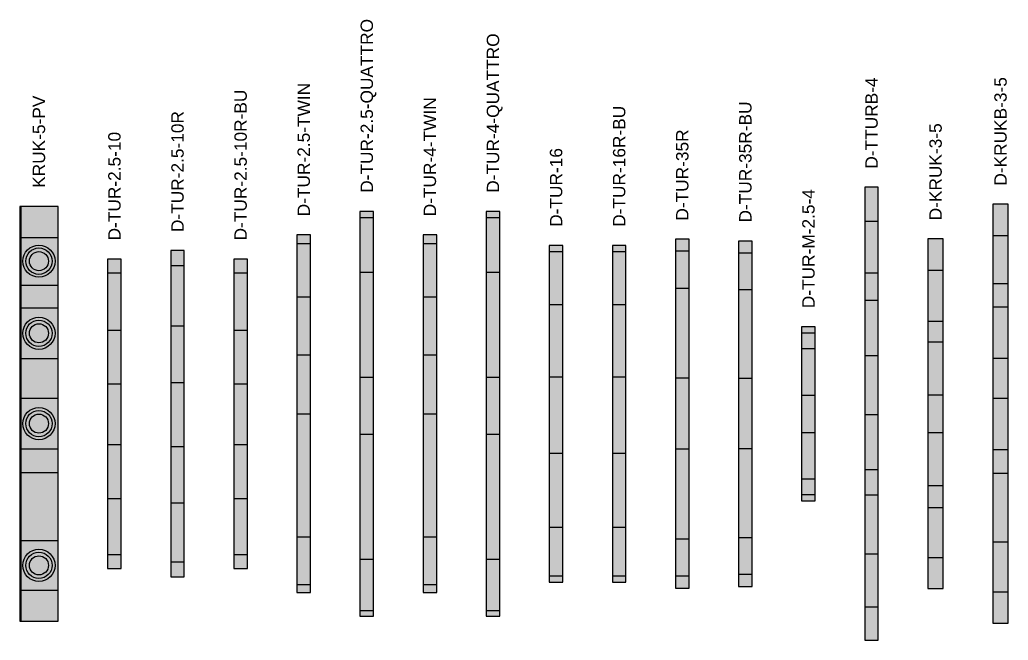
# Model space of a CAD drawing. Header units: millimetres. Extents: x 0 to 1337, y -50 to 71.
# Drawn here: x 1177 to 1336.8, y -36.6 to 63.7 of the extents above; entities that cross this region are included whole.
import ezdxf
from ezdxf.enums import TextEntityAlignment as Align

# ---------------------------------------------------------------- set-up
doc = ezdxf.new("R2010")
doc.units = ezdxf.units.MM
doc.styles.add('TUR_Arial', font='arial.ttf')

# ---------------------------------------------------------------- blocks, each defined once
blk = doc.blocks.new('KRUK-5-PV')
at = {"true_color": 0x676663}
for points in [[(0, 28.5), (6.2, 28.5), (6.2, 33.5), (0, 33.5)], [(0, -33.5), (6.2, -33.5), (6.2, -28.5), (0, -28.5)]]:
    blk.add_hatch(color=251, dxfattribs=at).paths.add_polyline_path(points)
at = {"true_color": 0x797874}
for points in [[(0, 20.8), (6.2, 20.8), (6.2, 28.5), (0, 28.5)], [(0, 17.1), (6.2, 17.1), (6.2, 20.8), (0, 20.8)], [(0, -9.5), (6.2, -9.5), (6.2, -5.7), (0, -5.7)], [(0, -28.5), (6.2, -28.5), (6.2, -20.5), (0, -20.5)]]:
    blk.add_hatch(color=8, dxfattribs=at).paths.add_polyline_path(points)
at = {"true_color": 0x323230}
h = blk.add_hatch(color=250, dxfattribs=at)
edge = h.paths.add_edge_path()
edge.add_arc((3.1, 24.65), 2.6, 0, 360)
at = {"true_color": 0xc4c6ca}
h = blk.add_hatch(color=9, dxfattribs=at)
edge = h.paths.add_edge_path()
edge.add_arc((3.1, 24.65), 2.13, 0, 360)
at = {"true_color": 0x5c5e62}
for points in [[(2.76, 23.51), (3.44, 23.51), (3.44, 25.79), (2.76, 25.79)], [(1.27, 24.31), (4.93, 24.31), (4.93, 24.99), (1.27, 24.99)], [(1.27, 12.66), (4.93, 12.66), (4.93, 13.34), (1.27, 13.34)], [(2.76, 11.86), (3.44, 11.86), (3.44, 14.14), (2.76, 14.14)], [(1.27, -1.94), (4.93, -1.94), (4.93, -1.26), (1.27, -1.26)], [(2.76, -2.74), (3.44, -2.74), (3.44, -0.46), (2.76, -0.46)], [(2.76, -25.64), (3.44, -25.64), (3.44, -23.36), (2.76, -23.36)], [(1.27, -24.84), (4.93, -24.84), (4.93, -24.16), (1.27, -24.16)]]:
    blk.add_hatch(color=251, dxfattribs=at).paths.add_polyline_path(points)
at = {"true_color": 0x444341}
for points in [[(1, 19.8), (5.2, 19.8, 0.414214), (5.5, 20.1), (5.5, 20.3, 0.414214), (5.2, 20.6), (1, 20.6, 0.414214), (0.7, 20.3), (0.7, 20.1, 0.414214)], [(1, -6.7), (5.2, -6.7, 0.414214), (5.5, -6.4), (5.5, -6.2, 0.414214), (5.2, -5.9), (1, -5.9, 0.414214), (0.7, -6.2), (0.7, -6.4, 0.414214)], [(1, -20.3), (5.2, -20.3, 0.414214), (5.5, -20), (5.5, -19.8, 0.414214), (5.2, -19.5), (1, -19.5, 0.414214), (0.7, -19.8), (0.7, -20, 0.414214)]]:
    blk.add_hatch(color=250, dxfattribs=at).paths.add_polyline_path(points)
at = {"true_color": 0x989692}
for points in [[(0, 8.9), (6.2, 8.9), (6.2, 17.1), (0, 17.1)], [(0, -5.7), (6.2, -5.7), (6.2, 2.5), (0, 2.5)]]:
    blk.add_hatch(color=252, dxfattribs=at).paths.add_polyline_path(points)
at = {"true_color": 0x3f3f3d}
h = blk.add_hatch(color=250, dxfattribs=at)
edge = h.paths.add_edge_path()
edge.add_arc((3.1, 13), 2.6, 0, 360)
at = {"true_color": 0xc4c6ca}
h = blk.add_hatch(color=9, dxfattribs=at)
edge = h.paths.add_edge_path()
edge.add_arc((3.1, 13), 2.13, 0, 360)
at = {"true_color": 0x858480}
blk.add_hatch(color=252, dxfattribs=at).paths.add_polyline_path([(0, 2.5), (6.2, 2.5), (6.2, 8.9), (0, 8.9)])
at = {"true_color": 0x343437}
blk.add_hatch(color=250, dxfattribs=at).paths.add_polyline_path([(1.55, 4.42), (4.65, 4.42), (4.65, 6.98), (1.55, 6.98)])
at = {"true_color": 0x3f3f3d}
h = blk.add_hatch(color=250, dxfattribs=at)
edge = h.paths.add_edge_path()
edge.add_arc((3.1, -1.6), 2.6, 0, 360)
at = {"true_color": 0xc4c6ca}
h = blk.add_hatch(color=9, dxfattribs=at)
edge = h.paths.add_edge_path()
edge.add_arc((3.1, -1.6), 2.13, 0, 360)
at = {"true_color": 0x646360}
blk.add_hatch(color=251, dxfattribs=at).paths.add_polyline_path([(0, -20.5), (6.2, -20.5), (6.2, -9.5), (0, -9.5)])
at = {"true_color": 0x323230}
h = blk.add_hatch(color=250, dxfattribs=at)
edge = h.paths.add_edge_path()
edge.add_arc((3.1, -24.5), 2.6, 0, 360)
at = {"true_color": 0xc4c6ca}
h = blk.add_hatch(color=9, dxfattribs=at)
edge = h.paths.add_edge_path()
edge.add_arc((3.1, -24.5), 2.13, 0, 360)
at = {"color": 253, "true_color": 0xaaa8a3}
blk.add_line((0.25, -33.5), (0.25, 33.5), dxfattribs=at)
at = {"color": 251, "true_color": 0x5b5a57}
for p, q in [((0, 28.5), (6.2, 28.5)), ((0, 20.8), (6.2, 20.8)), ((0, 17.1), (6.2, 17.1)), ((0, 8.9), (6.2, 8.9)), ((0, 2.5), (6.2, 2.5)), ((0, -5.7), (6.2, -5.7)), ((0, -9.5), (6.2, -9.5)), ((0, -20.5), (6.2, -20.5)), ((0, -28.5), (6.2, -28.5))]:
    blk.add_line(p, q, dxfattribs=at)
blk.add_lwpolyline([(0, -33.5), (6.2, -33.5), (6.2, 33.5), (0, 33.5)], close=True)
at = {"color": 250, "true_color": 0x42423f}
for centre in [(3.1, 24.65), (3.1, -24.5)]:
    blk.add_circle(centre, 2.6, dxfattribs=at)
at = {"color": 8, "true_color": 0x797a7d}
for centre in [(3.1, 24.65), (3.1, 13), (3.1, -1.6), (3.1, -24.5)]:
    blk.add_circle(centre, 2.13, dxfattribs=at)
at = {"color": 253, "true_color": 0xa0a2a5}
for centre in [(3.1, 24.65), (3.1, 13), (3.1, -1.6), (3.1, -24.5)]:
    blk.add_circle(centre, 1.54, dxfattribs=at)
at = {"color": 251, "true_color": 0x535250}
for centre in [(3.1, 13), (3.1, -1.6)]:
    blk.add_circle(centre, 2.6, dxfattribs=at)
blk = doc.blocks.new('D-TUR-2.5-10')
at = {"true_color": 0xaba7a1}
blk.add_hatch(color=253, dxfattribs=at).paths.add_polyline_path([(0, -25), (2.2, -25), (2.2, 25), (0, 25)])
at = {"true_color": 0xb5b1aa}
for points in [[(0, 4.81), (2.2, 4.81), (2.2, 13.49), (0, 13.49)], [(0, -13.68), (2.2, -13.68), (2.2, -5), (0, -5)]]:
    blk.add_hatch(color=253, dxfattribs=at).paths.add_polyline_path(points)
at = {"color": 8, "true_color": 0x777470}
for p, q in [((0, 22.74), (2.2, 22.74)), ((0, 13.49), (2.2, 13.49)), ((0, 4.81), (2.2, 4.81)), ((0, -5), (2.2, -5)), ((0, -13.68), (2.2, -13.68)), ((0, -22.74), (2.2, -22.74))]:
    blk.add_line(p, q, dxfattribs=at)
blk.add_lwpolyline([(0, -25), (2.2, -25), (2.2, 25), (0, 25)], close=True)
blk = doc.blocks.new('D-TUR-2.5-10R')
at = {"true_color": 0xaba7a1}
blk.add_hatch(color=253, dxfattribs=at).paths.add_polyline_path([(0, -26.35), (2.2, -26.35), (2.2, 26.35), (0, 26.35)])
at = {"true_color": 0xb5b1aa}
for points in [[(0, 5.07), (2.2, 5.07), (2.2, 14.22), (0, 14.22)], [(0, -14.42), (2.2, -14.42), (2.2, -5.27), (0, -5.27)]]:
    blk.add_hatch(color=253, dxfattribs=at).paths.add_polyline_path(points)
at = {"color": 8, "true_color": 0x777470}
for p, q in [((0, 23.96), (2.2, 23.96)), ((0, 14.22), (2.2, 14.22)), ((0, 5.07), (2.2, 5.07)), ((0, -5.27), (2.2, -5.27)), ((0, -14.42), (2.2, -14.42)), ((0, -23.96), (2.2, -23.96))]:
    blk.add_line(p, q, dxfattribs=at)
blk.add_lwpolyline([(0, -26.35), (2.2, -26.35), (2.2, 26.35), (0, 26.35)], close=True)
blk = doc.blocks.new('D-TUR-2.5-10R-BU')
at = {"true_color": 0x2870b4}
blk.add_hatch(color=155, dxfattribs=at).paths.add_polyline_path([(0, -25), (2.2, -25), (2.2, 25), (0, 25)])
at = {"true_color": 0x2a76be}
for points in [[(0, 4.81), (2.2, 4.81), (2.2, 13.49), (0, 13.49)], [(0, -13.68), (2.2, -13.68), (2.2, -5), (0, -5)]]:
    blk.add_hatch(color=152, dxfattribs=at).paths.add_polyline_path(points)
at = {"color": 156, "true_color": 0x1c4e7d}
for p, q in [((0, 22.74), (2.2, 22.74)), ((0, 13.49), (2.2, 13.49)), ((0, 4.81), (2.2, 4.81)), ((0, -5), (2.2, -5)), ((0, -13.68), (2.2, -13.68)), ((0, -22.74), (2.2, -22.74))]:
    blk.add_line(p, q, dxfattribs=at)
blk.add_lwpolyline([(0, -25), (2.2, -25), (2.2, 25), (0, 25)], close=True)
blk = doc.blocks.new('D-TUR-2.5-TWIN')
at = {"true_color": 0xaba7a1}
blk.add_hatch(color=253, dxfattribs=at).paths.add_polyline_path([(0, -28.9), (2.2, -28.9), (2.2, 28.9), (0, 28.9)])
at = {"true_color": 0xb5b1aa}
for points in [[(0, 9.5), (2.2, 9.5), (2.2, 18.9), (0, 18.9)], [(0, -19.9), (2.2, -19.9), (2.2, 0), (0, 0)]]:
    blk.add_hatch(color=253, dxfattribs=at).paths.add_polyline_path(points)
at = {"color": 8, "true_color": 0x777470}
for p, q in [((0, 27.5), (2.2, 27.5)), ((0, 18.9), (2.2, 18.9)), ((0, 9.5), (2.2, 9.5)), ((0, 0), (2.2, 0)), ((0, -19.9), (2.2, -19.9)), ((0, -27.6), (2.2, -27.6))]:
    blk.add_line(p, q, dxfattribs=at)
blk.add_lwpolyline([(0, -28.9), (2.2, -28.9), (2.2, 28.9), (0, 28.9)], close=True)
blk = doc.blocks.new('D-TUR-2.5-QUATTRO')
at = {"true_color": 0xaba7a1}
blk.add_hatch(color=253, dxfattribs=at).paths.add_polyline_path([(0, -32.7), (2.2, -32.7), (2.2, 32.7), (0, 32.7)])
at = {"true_color": 0xb5b1aa}
for points in [[(0, 5.9), (2.2, 5.9), (2.2, 22.9), (0, 22.9)], [(0, -23.5), (2.2, -23.5), (2.2, -3.3), (0, -3.3)]]:
    blk.add_hatch(color=253, dxfattribs=at).paths.add_polyline_path(points)
at = {"color": 8, "true_color": 0x777470}
for p, q in [((0, 31.7), (2.2, 31.7)), ((0, 22.9), (2.2, 22.9)), ((0, 5.9), (2.2, 5.9)), ((0, -3.3), (2.2, -3.3)), ((0, -23.5), (2.2, -23.5)), ((0, -31.8), (2.2, -31.8))]:
    blk.add_line(p, q, dxfattribs=at)
blk.add_lwpolyline([(0, -32.7), (2.2, -32.7), (2.2, 32.7), (0, 32.7)], close=True)
blk = doc.blocks.new('D-TUR-4-TWIN')
at = {"true_color": 0xaba7a1}
blk.add_hatch(color=253, dxfattribs=at).paths.add_polyline_path([(0, -28.9), (2.2, -28.9), (2.2, 28.9), (0, 28.9)])
at = {"true_color": 0xb5b1aa}
for points in [[(0, 9.5), (2.2, 9.5), (2.2, 18.9), (0, 18.9)], [(0, -19.9), (2.2, -19.9), (2.2, 0), (0, 0)]]:
    blk.add_hatch(color=253, dxfattribs=at).paths.add_polyline_path(points)
at = {"color": 8, "true_color": 0x777470}
for p, q in [((0, 27.5), (2.2, 27.5)), ((0, 18.9), (2.2, 18.9)), ((0, 9.5), (2.2, 9.5)), ((0, 0), (2.2, 0)), ((0, -19.9), (2.2, -19.9)), ((0, -27.6), (2.2, -27.6))]:
    blk.add_line(p, q, dxfattribs=at)
blk.add_lwpolyline([(0, -28.9), (2.2, -28.9), (2.2, 28.9), (0, 28.9)], close=True)
blk = doc.blocks.new('D-TUR-4-QUATTRO')
at = {"true_color": 0xaba7a1}
blk.add_hatch(color=253, dxfattribs=at).paths.add_polyline_path([(0, -32.7), (2.2, -32.7), (2.2, 32.7), (0, 32.7)])
at = {"true_color": 0xb5b1aa}
for points in [[(0, 5.9), (2.2, 5.9), (2.2, 22.9), (0, 22.9)], [(0, -23.5), (2.2, -23.5), (2.2, -3.3), (0, -3.3)]]:
    blk.add_hatch(color=253, dxfattribs=at).paths.add_polyline_path(points)
at = {"color": 8, "true_color": 0x777470}
for p, q in [((0, 31.7), (2.2, 31.7)), ((0, 22.9), (2.2, 22.9)), ((0, 5.9), (2.2, 5.9)), ((0, -3.3), (2.2, -3.3)), ((0, -23.5), (2.2, -23.5)), ((0, -31.8), (2.2, -31.8))]:
    blk.add_line(p, q, dxfattribs=at)
blk.add_lwpolyline([(0, -32.7), (2.2, -32.7), (2.2, 32.7), (0, 32.7)], close=True)
blk = doc.blocks.new('D-TUR-16')
at = {"true_color": 0xaba7a1}
blk.add_hatch(color=253, dxfattribs=at).paths.add_polyline_path([(0, -27.2), (2.2, -27.2), (2.2, 27.2), (0, 27.2)])
at = {"true_color": 0xb5b1aa}
for points in [[(0, 5.95), (2.2, 5.95), (2.2, 17.66), (0, 17.66)], [(0, -18.35), (2.2, -18.35), (2.2, -6.35), (0, -6.35)]]:
    blk.add_hatch(color=253, dxfattribs=at).paths.add_polyline_path(points)
at = {"color": 8, "true_color": 0x777470}
for p, q in [((0, 26.22), (2.2, 26.22)), ((0, 17.66), (2.2, 17.66)), ((0, 5.95), (2.2, 5.95)), ((0, -6.35), (2.2, -6.35)), ((0, -18.35), (2.2, -18.35)), ((0, -26.22), (2.2, -26.22))]:
    blk.add_line(p, q, dxfattribs=at)
blk.add_lwpolyline([(0, -27.2), (2.2, -27.2), (2.2, 27.2), (0, 27.2)], close=True)
blk = doc.blocks.new('D-TUR-16R-BU')
at = {"true_color": 0x2870b4}
blk.add_hatch(color=155, dxfattribs=at).paths.add_polyline_path([(0, -27.2), (2.2, -27.2), (2.2, 27.2), (0, 27.2)])
at = {"true_color": 0x2a76be}
for points in [[(0, 5.95), (2.2, 5.95), (2.2, 17.66), (0, 17.66)], [(0, -18.35), (2.2, -18.35), (2.2, -6.35), (0, -6.35)]]:
    blk.add_hatch(color=152, dxfattribs=at).paths.add_polyline_path(points)
at = {"color": 156, "true_color": 0x1c4e7d}
for p, q in [((0, 26.22), (2.2, 26.22)), ((0, 17.66), (2.2, 17.66)), ((0, 5.95), (2.2, 5.95)), ((0, -6.35), (2.2, -6.35)), ((0, -18.35), (2.2, -18.35)), ((0, -26.22), (2.2, -26.22))]:
    blk.add_line(p, q, dxfattribs=at)
blk.add_lwpolyline([(0, -27.2), (2.2, -27.2), (2.2, 27.2), (0, 27.2)], close=True)
blk = doc.blocks.new('D-TUR-35R')
at = {"true_color": 0xaba7a1}
blk.add_hatch(color=253, dxfattribs=at).paths.add_polyline_path([(0, -28.2), (2.2, -28.2), (2.2, 28.2), (0, 28.2)])
at = {"true_color": 0xb5b1aa}
for points in [[(0, 5.8), (2.2, 5.8), (2.2, 20.3), (0, 20.3)], [(0, -20.2), (2.2, -20.2), (2.2, -5.7), (0, -5.7)]]:
    blk.add_hatch(color=253, dxfattribs=at).paths.add_polyline_path(points)
at = {"color": 8, "true_color": 0x777470}
for p, q in [((0, 26.3), (2.2, 26.3)), ((0, 20.3), (2.2, 20.3)), ((0, 5.8), (2.2, 5.8)), ((0, -5.7), (2.2, -5.7)), ((0, -20.2), (2.2, -20.2)), ((0, -26.2), (2.2, -26.2))]:
    blk.add_line(p, q, dxfattribs=at)
blk.add_lwpolyline([(0, -28.2), (2.2, -28.2), (2.2, 28.2), (0, 28.2)], close=True)
blk = doc.blocks.new('D-TUR-35R-BU')
at = {"true_color": 0x2870b4}
blk.add_hatch(color=155, dxfattribs=at).paths.add_polyline_path([(0, -27.9), (2.2, -27.9), (2.2, 27.9), (0, 27.9)])
at = {"true_color": 0x2a76be}
for points in [[(0, 5.74), (2.2, 5.74), (2.2, 20.08), (0, 20.08)], [(0, -19.99), (2.2, -19.99), (2.2, -5.64), (0, -5.64)]]:
    blk.add_hatch(color=152, dxfattribs=at).paths.add_polyline_path(points)
at = {"color": 156, "true_color": 0x1c4e7d}
for p, q in [((0, 26.02), (2.2, 26.02)), ((0, 20.08), (2.2, 20.08)), ((0, 5.74), (2.2, 5.74)), ((0, -5.64), (2.2, -5.64)), ((0, -19.99), (2.2, -19.99)), ((0, -25.92), (2.2, -25.92))]:
    blk.add_line(p, q, dxfattribs=at)
blk.add_lwpolyline([(0, -27.9), (2.2, -27.9), (2.2, 27.9), (0, 27.9)], close=True)
blk = doc.blocks.new('D-TUR-M-2.5-4')
at = {"true_color": 0xaba7a1}
blk.add_hatch(color=253, dxfattribs=at).paths.add_polyline_path([(0, -14.05), (2.2, -14.05), (2.2, 14.05), (0, 14.05)])
at = {"true_color": 0xb5b1aa}
for points in [[(0, 3.01), (2.2, 3.01), (2.2, 10.54), (0, 10.54)], [(0, -10.54), (2.2, -10.54), (2.2, -3.01), (0, -3.01)]]:
    blk.add_hatch(color=253, dxfattribs=at).paths.add_polyline_path(points)
at = {"color": 8, "true_color": 0x777470}
for p, q in [((0, 13.05), (2.2, 13.05)), ((0, 10.54), (2.2, 10.54)), ((0, 3.01), (2.2, 3.01)), ((0, -3.01), (2.2, -3.01)), ((0, -10.54), (2.2, -10.54)), ((0, -13.05), (2.2, -13.05))]:
    blk.add_line(p, q, dxfattribs=at)
blk.add_lwpolyline([(0, -14.05), (2.2, -14.05), (2.2, 14.05), (0, 14.05)], close=True)
blk = doc.blocks.new('D-TTURB-4')
at = {"true_color": 0xaba7a1}
blk.add_hatch(color=253, dxfattribs=at).paths.add_polyline_path([(0, -36.6), (2.2, -36.6), (2.2, 36.6), (0, 36.6)])
at = {"true_color": 0xb5b1aa}
for points in [[(0, 22.76), (2.2, 22.76), (2.2, 31.12), (0, 31.12)], [(0, 9.41), (2.2, 9.41), (2.2, 18.37), (0, 18.37)], [(0, -9.01), (2.2, -9.01), (2.2, -0.15), (0, -0.15)], [(0, -31.22), (2.2, -31.22), (2.2, -22.66), (0, -22.66)]]:
    blk.add_hatch(color=253, dxfattribs=at).paths.add_polyline_path(points)
at = {"color": 8, "true_color": 0x777470}
for p, q in [((0, 31.12), (2.2, 31.12)), ((0, 22.76), (2.2, 22.76)), ((0, 18.37), (2.2, 18.37)), ((0, 9.41), (2.2, 9.41)), ((0, -0.15), (2.2, -0.15)), ((0, -9.01), (2.2, -9.01)), ((0, -13.1), (2.2, -13.1)), ((0, -22.66), (2.2, -22.66)), ((0, -31.22), (2.2, -31.22))]:
    blk.add_line(p, q, dxfattribs=at)
blk.add_lwpolyline([(0, -36.6), (2.2, -36.6), (2.2, 36.6), (0, 36.6)], close=True)
blk = doc.blocks.new('D-KRUK-3-5')
at = {"true_color": 0xaba7a1}
blk.add_hatch(color=253, dxfattribs=at).paths.add_polyline_path([(0, -28.25), (2.5, -28.25), (2.5, 28.25), (0, 28.25)])
at = {"true_color": 0xb5b1aa}
for points in [[(0, 14.93), (2.5, 14.93), (2.5, 23.21), (0, 23.21)], [(0, 3.03), (2.5, 3.03), (2.5, 11.6), (0, 11.6)], [(0, -11.6), (2.5, -11.6), (2.5, -3.03), (0, -3.03)], [(0, -23.21), (2.5, -23.21), (2.5, -15.13), (0, -15.13)]]:
    blk.add_hatch(color=253, dxfattribs=at).paths.add_polyline_path(points)
at = {"color": 8, "true_color": 0x777470}
for p, q in [((0, 23.21), (2.5, 23.21)), ((0, 14.93), (2.5, 14.93)), ((0, 11.6), (2.5, 11.6)), ((0, 3.03), (2.5, 3.03)), ((0, -3.03), (2.5, -3.03)), ((0, -11.6), (2.5, -11.6)), ((0, -15.13), (2.5, -15.13)), ((0, -23.21), (2.5, -23.21))]:
    blk.add_line(p, q, dxfattribs=at)
blk.add_lwpolyline([(0, -28.25), (2.5, -28.25), (2.5, 28.25), (0, 28.25)], close=True)
blk = doc.blocks.new('D-KRUKB-3-5')
at = {"true_color": 0xaba7a1}
blk.add_hatch(color=253, dxfattribs=at).paths.add_polyline_path([(0, -33.85), (2.5, -33.85), (2.5, 33.85), (0, 33.85)])
at = {"true_color": 0xb5b1aa}
for points in [[(0, 21.02), (2.5, 21.02), (2.5, 28.8), (0, 28.8)], [(0, 8.99), (2.5, 8.99), (2.5, 17.28), (0, 17.28)], [(0, -5.76), (2.5, -5.76), (2.5, 2.53), (0, 2.53)], [(0, -28.8), (2.5, -28.8), (2.5, -20.71), (0, -20.71)]]:
    blk.add_hatch(color=253, dxfattribs=at).paths.add_polyline_path(points)
at = {"color": 8, "true_color": 0x777470}
for p, q in [((0, 28.8), (2.5, 28.8)), ((0, 21.02), (2.5, 21.02)), ((0, 17.28), (2.5, 17.28)), ((0, 8.99), (2.5, 8.99)), ((0, 2.53), (2.5, 2.53)), ((0, -5.76), (2.5, -5.76)), ((0, -9.6), (2.5, -9.6)), ((0, -20.71), (2.5, -20.71)), ((0, -28.8), (2.5, -28.8))]:
    blk.add_line(p, q, dxfattribs=at)
blk.add_lwpolyline([(0, -33.85), (2.5, -33.85), (2.5, 33.85), (0, 33.85)], close=True)

msp = doc.modelspace()

# ---------------------------------------------------------------- block references
for name, p in [('D-TTURB-4', (1313.6, 0)), ('D-KRUKB-3-5', (1334.3, 0)), ('KRUK-5-PV', (1177, 0)), ('D-TUR-2.5-QUATTRO', (1232, 0)), ('D-TUR-4-QUATTRO', (1252.4, 0)), ('D-TUR-2.5-TWIN', (1221.8, 0)), ('D-TUR-4-TWIN', (1242.2, 0)), ('D-TUR-16', (1262.6, 0)), ('D-TUR-16R-BU', (1272.8, 0)), ('D-TUR-35R', (1283, 0)), ('D-TUR-35R-BU', (1293.2, 0)), ('D-KRUK-3-5', (1323.8, 0)), ('D-TUR-2.5-10R', (1201.4, 0)), ('D-TUR-2.5-10', (1191.2, 0)), ('D-TUR-2.5-10R-BU', (1211.6, 0)), ('D-TUR-M-2.5-4', (1303.4, 0))]:
    msp.add_blockref(name, p)

# ---------------------------------------------------------------- texts
at = {"style": 'TUR_Arial'}
for s, p in [('D-TUR-2.5-QUATTRO', (1233.1, 35.7)), ('D-TUR-4-QUATTRO', (1253.5, 35.7)), ('D-TUR-2.5-TWIN', (1222.9, 31.9)), ('D-TTURB-4', (1314.7, 39.6)), ('D-KRUKB-3-5', (1335.55, 36.85)), ('KRUK-5-PV', (1180.1, 36.5)), ('D-TUR-2.5-10R-BU', (1212.7, 28)), ('D-TUR-4-TWIN', (1243.3, 31.9)), ('D-TUR-16R-BU', (1273.9, 30.2)), ('D-TUR-35R-BU', (1294.3, 30.9)), ('D-TUR-2.5-10R', (1202.5, 29.35)), ('D-KRUK-3-5', (1325.05, 31.25)), ('D-TUR-2.5-10', (1192.3, 28)), ('D-TUR-35R', (1284.1, 31.2)), ('D-TUR-16', (1263.7, 30.2)), ('D-TUR-M-2.5-4', (1304.5, 17.05))]:
    msp.add_text(s, height=2, rotation=90, dxfattribs=at).set_placement(p, align=Align.MIDDLE_LEFT)

doc.saveas('drawing.dxf')
